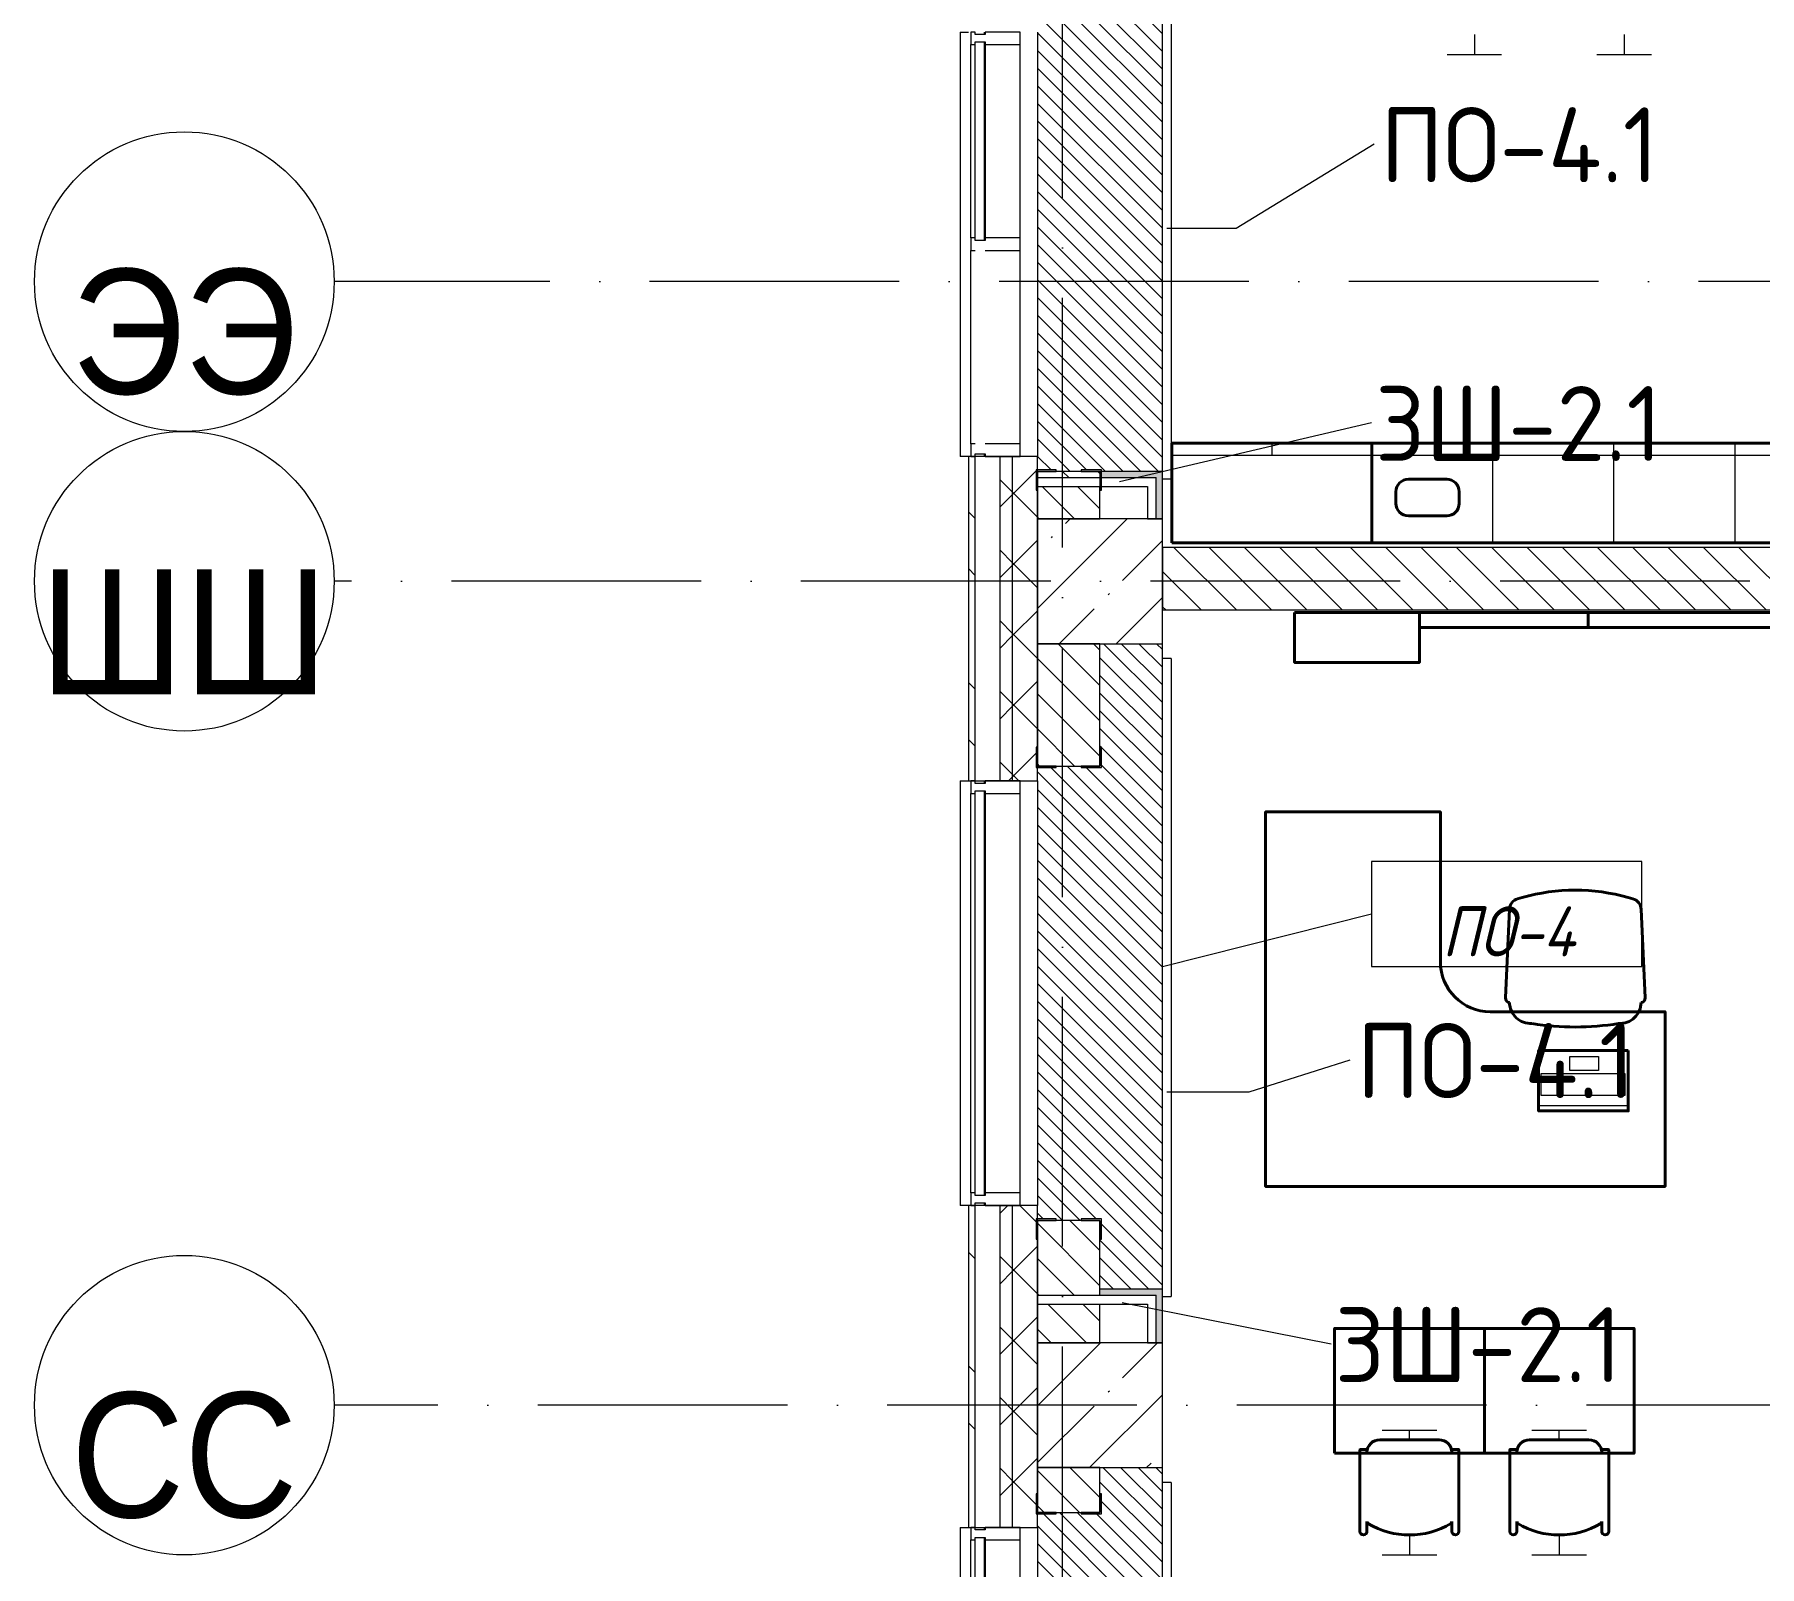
# Model space of a CAD drawing. Header units: millimetres. Extents: x -6467 to 105918, y -7090 to 92481.
# Drawn here: x -6467 to 441, y 72635 to 78771 of the extents above; entities that cross this region are included whole.
import ezdxf

# ---------------------------------------------------------------- set-up
doc = ezdxf.new("R2010")
doc.units = ezdxf.units.MM
doc.linetypes.add('50_200_ШТРИХ_1Т_ш5_п1_п1_', pattern=[1400, 1000, -200, 0, -200])
doc.linetypes.add('IMPORT-ACAD_ISO02W100', pattern=[3000, 2400, -600])
for name, color, linetype, lineweight in [('A-FLOR', 7, 'Continuous', 9), ('A-FLOR-IDEN', 7, 'Continuous', 9), ('A-GLAZ', 7, 'Continuous', 5), ('A-GLAZ-CWMG', 7, 'Continuous', 9), ('A-GLAZ-CWMG-1', 7, 'Continuous', 20), ('A-WALL', 7, 'Continuous', 5), ('A-WALL-FNSH-1', 7, 'Continuous', 5), ('A-WALL-IDEN', 7, 'Continuous', 9), ('I-WALL', 7, 'Continuous', 5), ('S-COLS', 7, 'Continuous', 9), ('S-COLS-1', 7, 'Continuous', 5)]:
    doc.layers.add(name, color=color, linetype=linetype, lineweight=lineweight)
for name, color, linetype, lineweight, true_color in [('A-FLOR-PATT-1', 7, 'Continuous', 5, 0xd61c12), ('A-GENM-1', 7, 'Continuous', 9, 0xaaaaaa), ('A-GENM-2', 7, 'Continuous', 20, 0xaaaaaa), ('A-WALL-1', 7, 'Continuous', 5, 0x77b143), ('A-WALL-3', 7, 'Continuous', 5, 0x787878), ('мебель 2 этаж-1', 7, 'Continuous', 40, 0xaaaaaa), ('Оси-1', 7, 'Continuous', 20, 0xaaaaaa), ('Оси-2', 7, 'Continuous', 9, 0xaaaaaa), ('Оси-3', 7, '50_200_ШТРИХ_1Т_ш5_п1_п1_', 9, 0xaaaaaa), ('ТХ_невидимый-1', 7, 'IMPORT-ACAD_ISO02W100', 20, 0xaaaaaa), ('ТХ_функционал-2', 7, 'Continuous', 40, 0xaaaaaa), ('ТХ_функционал-4', 7, 'Continuous', 20, 0xaaaaaa)]:
    doc.layers.add(name, color=color, linetype=linetype, lineweight=lineweight, true_color=true_color)
doc.styles.add('Arial', font='arial.ttf', dxfattribs={"width": 0.9, "height": 500})
doc.styles.add('GOST Common', font='GOST_Common.ttf', dxfattribs={"height": 300})
doc.styles.add('GOST Common_I', font='GOST_Common Italic.ttf', dxfattribs={"width": 0.9, "height": 200})
pattern_1 = [(135, (0, 0), (-70.71068, -70.71068), [])]
pattern_2 = [(45, (0, 0), (-228.0985, 228.0985), []), (45, (228.1, 0), (-228.0985, 228.0985), [403.225, -80.645, 6.706, -73.939])]
pattern_3 = [(45, (0, 0), (-141.42136, 141.42136), []), (135, (0, 0), (-141.42136, -141.42136), [])]

# ---------------------------------------------------------------- blocks, each defined once
blk = doc.blocks.new('Прямоугольный импост - Импост структурный с накладкой - 180мм-22437098-АИ_План этажа Радиаторы_2')
at = {"layer": 'A-GLAZ-CWMG-1'}
for p, q in [((-50, 0), (-50, 17)), ((-50, 17), (0, 17)), ((-40, 0), (-50, 0)), ((-40, -40), (-40, 0)), ((0, 0), (-10, 0)), ((-10, 0), (-10, -40)), ((0, 17), (0, 0)), ((-50, -180), (-50, -40)), ((-50, -40), (-40, -40)), ((-10, -40), (0, -40)), ((0, -40), (0, -180)), ((0, -180), (-50, -180))]:
    blk.add_line(p, q, dxfattribs=at)
blk = doc.blocks.new('Прямоугольный импост - Импост структурный с накладкой - 180мм-22437099-АИ_План этажа Радиаторы_2')
at = {"layer": 'A-GLAZ-CWMG-1'}
for p, q in [((0, 17), (-50, 17)), ((-50, 17), (-50, 0)), ((-50, 0), (-40, 0)), ((-40, 0), (-40, -40)), ((-10, -40), (-10, 0)), ((-10, 0), (0, 0)), ((0, 0), (0, 17)), ((-40, -40), (-50, -40)), ((-50, -40), (-50, -180)), ((0, -40), (-10, -40)), ((0, -180), (0, -40)), ((-50, -180), (0, -180))]:
    blk.add_line(p, q, dxfattribs=at)
blk = doc.blocks.new('Прямоугольный импост - Импост структурный с накладкой - 180мм-22437089-АИ_План этажа Радиаторы_2')
at = {"layer": 'A-GLAZ-CWMG'}
for p, q in [((47650, 55111), (46050, 55111)), ((47650, 54931), (46050, 54931)), ((47650, 54914), (46050, 54914))]:
    blk.add_line(p, q, dxfattribs=at)
blk = doc.blocks.new('Прямоугольный импост - Импост структурный с накладкой - 180мм-22437111-АИ_План этажа Радиаторы_2')
at = {"layer": 'A-GLAZ-CWMG-1'}
for p, q in [((-50, 0), (-50, 17)), ((-50, 17), (0, 17)), ((0, 0), (-10, 0)), ((-10, 0), (-10, -40)), ((0, 17), (0, 0)), ((-50, -180), (-50, -40)), ((-10, -40), (0, -40)), ((0, -40), (0, -180)), ((0, -180), (-50, -180))]:
    blk.add_line(p, q, dxfattribs=at)
blk = doc.blocks.new('Прямоугольный импост - Импост структурный с накладкой - 180мм-V231-АИ_План этажа Радиаторы_2')
at = {"layer": 'A-GLAZ-CWMG'}
for p, q in [((49825, 55111), (49050, 55111)), ((49825, 54931), (49050, 54931)), ((49825, 54914), (49050, 54914))]:
    blk.add_line(p, q, dxfattribs=at)
blk = doc.blocks.new('Прямоугольный импост - Импост структурный с накладкой - 180мм-V232-АИ_План этажа Радиаторы_2')
at = {"layer": 'A-GLAZ-CWMG'}
for p, q in [((6637, 55111), (5862, 55111)), ((6637, 54914), (5862, 54914))]:
    blk.add_line(p, q, dxfattribs=at)
blk = doc.blocks.new('Прямоугольный импост - Импост структурный с накладкой - 180мм-V237-АИ_План этажа Радиаторы_2')
at = {"layer": 'A-GLAZ-CWMG-1'}
for p, q in [((-25, 0), (-25, 17)), ((-25, 17), (25, 17)), ((-15, 0), (-25, 0)), ((-15, -40), (-15, 0)), ((25, 17), (25, 0)), ((-25, -180), (-25, -40)), ((-25, -40), (-15, -40)), ((25, -40), (25, -180)), ((25, -180), (-25, -180))]:
    blk.add_line(p, q, dxfattribs=at)
blk = doc.blocks.new('Прямоугольный импост - Импост структурный с накладкой - 180мм-22437157-АИ_План этажа Радиаторы_2')
at = {"layer": 'A-GLAZ-CWMG-1'}
for p, q in [((0, 17), (-50, 17)), ((-50, 17), (-50, 0)), ((-50, 0), (-40, 0)), ((-40, 0), (-40, -40)), ((-10, -40), (-10, 0)), ((-10, 0), (0, 0)), ((0, 0), (0, 17)), ((-40, -40), (-50, -40)), ((-50, -40), (-50, -180)), ((0, -40), (-10, -40)), ((0, -180), (0, -40)), ((-50, -180), (0, -180))]:
    blk.add_line(p, q, dxfattribs=at)
blk = doc.blocks.new('Фахверк _газобетон торцы_233 - Фахверк _газобетон торцы_-25571212-АИ_План этажа Радиаторы_2')
at = {"layer": 'A-GENM-2'}
for p, q in [((89406, 156989.3), (89325, 156989.3)), ((89325, 156989.3), (89325, 156983.3)), ((89325, 156983.3), (89400, 156983.3)), ((89400, 156983.3), (89400, 156908.3)), ((89406, 156908.3), (89406, 156989.3)), ((89400, 156908.3), (89406, 156908.3)), ((89406, 156808.3), (89400, 156808.3)), ((89400, 156808.3), (89400, 156733.3)), ((89406, 156727.3), (89406, 156808.3)), ((89400, 156733.3), (89325, 156733.3)), ((89325, 156733.3), (89325, 156727.3)), ((89325, 156727.3), (89406, 156727.3))]:
    blk.add_line(p, q, dxfattribs=at)
blk = doc.blocks.new('Фахверк _газобетон торцы_234 - Фахверк _газобетон торцы_-25571232-АИ_План этажа Радиаторы_2')
at = {"layer": 'A-GENM-2'}
for p, q in [((89406, 11134.7), (89325, 11134.7)), ((89325, 11134.7), (89325, 11128.7)), ((89325, 11128.7), (89400, 11128.7)), ((89400, 11128.7), (89400, 11053.7)), ((89406, 11053.7), (89406, 11134.7)), ((89400, 11053.7), (89406, 11053.7)), ((89400, 10953.7), (89400, 10878.7)), ((89406, 10953.7), (89400, 10953.7)), ((89406, 10872.7), (89406, 10953.7)), ((89400, 10878.7), (89325, 10878.7)), ((89325, 10878.7), (89325, 10872.7)), ((89325, 10872.7), (89406, 10872.7))]:
    blk.add_line(p, q, dxfattribs=at)
blk = doc.blocks.new('Фахверк _газобетон торцы_235 - Фахверк _газобетон торцы_-25571252-АИ_План этажа Радиаторы_2')
at = {"layer": 'A-GENM-2'}
for p, q in [((89406, 156989.3), (89325, 156989.3)), ((89325, 156989.3), (89325, 156983.3)), ((89325, 156983.3), (89400, 156983.3)), ((89400, 156983.3), (89400, 156908.3)), ((89406, 156908.3), (89406, 156989.3)), ((89400, 156908.3), (89406, 156908.3)), ((89406, 156808.3), (89400, 156808.3)), ((89400, 156808.3), (89400, 156733.3)), ((89406, 156727.3), (89406, 156808.3)), ((89400, 156733.3), (89325, 156733.3)), ((89325, 156733.3), (89325, 156727.3)), ((89325, 156727.3), (89406, 156727.3))]:
    blk.add_line(p, q, dxfattribs=at)
blk = doc.blocks.new('Фахверк _газобетон торцы_245 - Фахверк _газобетон торцы_-25571636-АИ_План этажа Радиаторы_2')
at = {"layer": 'A-GENM-2'}
for p, q in [((89406, 11134.7), (89325, 11134.7)), ((89325, 11134.7), (89325, 11128.7)), ((89325, 11128.7), (89400, 11128.7)), ((89400, 11128.7), (89400, 11053.7)), ((89406, 11053.7), (89406, 11134.7)), ((89400, 11053.7), (89406, 11053.7)), ((89400, 10953.7), (89400, 10878.7)), ((89406, 10953.7), (89400, 10953.7)), ((89406, 10872.7), (89406, 10953.7)), ((89400, 10878.7), (89325, 10878.7)), ((89325, 10878.7), (89325, 10872.7)), ((89325, 10872.7), (89406, 10872.7))]:
    blk.add_line(p, q, dxfattribs=at)
blk = doc.blocks.new('Отлив_СКБ - Отлив витража-V394-АИ_План этажа Радиаторы_2')
at = {"layer": 'A-GLAZ'}
for p, q in [((0, 67), (0, 100)), ((1700, 100), (0, 100)), ((1700, 100), (1700, 67)), ((0, 2), (10, 2)), ((865, 2), (1660, 2)), ((1690, 2), (1700, 2)), ((1650, 0), (875, 0))]:
    blk.add_line(p, q, dxfattribs=at)
blk = doc.blocks.new('Отлив_СКБ - Отлив витража-V393-АИ_План этажа Радиаторы_2')
at = {"layer": 'A-GLAZ'}
for p, q in [((0, 67), (0, 100)), ((1700, 100), (0, 100)), ((1700, 100), (1700, 67)), ((0, 2), (10, 2)), ((40, 2), (1660, 2)), ((1690, 2), (1700, 2)), ((1650, 0), (50, 0))]:
    blk.add_line(p, q, dxfattribs=at)
blk = doc.blocks.new('мебель 2 этаж-28800768-АИ_План этажа Радиаторы_2')
at = {"layer": 'ТХ_невидимый-1'}
for p, q in [((1562.8, 80486.2), (1562.8, 80406.5)), ((2162.8, 80486.2), (2162.8, 80406.5)), ((1453.5, 80406.5), (1672.1, 80406.5)), ((2053.5, 80406.5), (2272.1, 80406.5)), ((1193.5, 74896.5), (1412.1, 74896.5)), ((1302.8, 74857.5), (1302.8, 74896.5)), ((1793.5, 74896.5), (2012.1, 74896.5)), ((1902.8, 74857.5), (1902.8, 74896.5)), ((1302.8, 74476.2), (1302.8, 74396.5)), ((1902.8, 74476.2), (1902.8, 74396.5)), ((1193.5, 74396.5), (1412.1, 74396.5)), ((1793.5, 74396.5), (2012.1, 74396.5))]:
    blk.add_line(p, q, dxfattribs=at)
at = {"layer": 'ТХ_функционал-2'}
for p, q in [((1298.7, 78704.6), (1452.2, 78704.6)), ((1248.7, 78608.2), (1248.7, 78654.6)), ((1502.2, 78654.6), (1502.2, 78608.2)), ((1452.2, 78558.2), (1298.7, 78558.2)), ((1703.2, 76982.4), (1687.4, 76627.2)), ((1754.7, 77029.9), (1736, 77024.3)), ((2198.1, 77024.3), (2179.3, 77029.9)), ((2246.7, 76627.2), (2230.9, 76982.4)), ((1184.1, 74857.5), (1421.5, 74857.5)), ((1784.1, 74857.5), (2021.5, 74857.5)), ((1104.6, 74490.4), (1104.6, 74816.5)), ((1107.2, 74819), (1130.3, 74819)), ((1132.8, 74816.5), (1132.8, 74806.2)), ((1472.8, 74806.2), (1472.8, 74816.5)), ((1475.3, 74819), (1498.4, 74819)), ((1501, 74816.5), (1501, 74490.4)), ((1704.6, 74490.4), (1704.6, 74816.5)), ((1707.2, 74819), (1730.3, 74819)), ((1732.8, 74816.5), (1732.8, 74806.2)), ((2072.8, 74806.2), (2072.8, 74816.5)), ((2075.3, 74819), (2098.4, 74819)), ((2101, 74816.5), (2101, 74490.4)), ((1132.8, 74529.7), (1132.8, 74490.4)), ((1472.8, 74490.4), (1472.8, 74529.7)), ((1732.8, 74529.7), (1732.8, 74490.4)), ((2072.8, 74490.4), (2072.8, 74529.7))]:
    blk.add_line(p, q, dxfattribs=at)
at = {"layer": 'ТХ_функционал-2', "flags": 128}
for points in [[(351.8, 78449.8), (1151.8, 78449.8), (1151.8, 78849.8), (351.8, 78849.8)], [(1151.8, 78449.8), (5621.8, 78449.8), (5621.8, 78849.8), (1151.8, 78849.8)], [(843, 78171.3), (1343, 78171.3), (1343, 77971.3), (843, 77971.3)], [(1002.8, 74803.5), (1602.8, 74803.5), (1602.8, 75303.5), (1002.8, 75303.5)], [(1602.8, 74803.5), (2202.8, 74803.5), (2202.8, 75303.5), (1602.8, 75303.5)]]:
    blk.add_lwpolyline(points, close=True, dxfattribs=at)
for points in [[(4718, 78171.3), (4718, 78111.3), (4718, 78171.3), (2018, 78171.3), (2018, 78111.3), (2018, 78171.3), (1343, 78171.3), (1343, 78111.3), (2018, 78111.3), (4718, 78111.3), (5393, 78111.3), (5393, 78171.3), (4718, 78171.3), (4718, 78111.3)], [(1626.7, 76572), (2326.7, 76572), (2326.7, 75872), (726.7, 75872), (726.7, 76772), (726.7, 77372), (1426.7, 77372), (1426.7, 76772)], [(2178.8, 76416.9), (1819.8, 76416.9), (1819.8, 76174.4), (2179.2, 76174.4), (2179.2, 76416.9)]]:
    blk.add_lwpolyline(points, dxfattribs=at)
at = {"layer": 'ТХ_функционал-2'}
for centre, radius, start, end in [((1298.7, 78654.6), 50, 90, 180), ((1452.2, 78654.6), 50, 0, 90), ((1298.7, 78608.2), 50, 180, 270), ((1452.2, 78608.2), 50, 270, 0), ((1967, 76265.6), 793.2, 74.47479, 105.52521), ((1748.9, 76980.4), 45.8, 106.41992, 177.45961), ((2185.1, 76980.4), 45.8, 2.54039, 73.58008), ((1626.7, 76772), 200, 180, 270), ((1704.9, 76626.6), 17.6, 178.17084, 265.25657), ((2229.1, 76626.6), 17.6, 274.74343, 1.82916), ((1789.9, 76610.9), 86.4, 181.26402, 272.46221), ((2144.4, 76610.9), 86.4, 267.53779, 358.73598), ((1967.2, 77616.3), 1105.5, 260.96857, 279.03143), ((1184.1, 74806.2), 51.3, 90, 180), ((1421.5, 74806.2), 51.3, 0, 90), ((1784.1, 74806.2), 51.3, 90, 180), ((2021.5, 74806.2), 51.3, 0, 90), ((1107.2, 74816.5), 2.56, 90, 180), ((1130.3, 74816.5), 2.56, 0, 90), ((1475.3, 74816.5), 2.56, 90, 180), ((1498.4, 74816.5), 2.56, 0, 90), ((1707.2, 74816.5), 2.56, 90, 180), ((1730.3, 74816.5), 2.56, 0, 90), ((2075.3, 74816.5), 2.56, 90, 180), ((2098.4, 74816.5), 2.56, 0, 90), ((1118.7, 74490.4), 14.1, 180, 0), ((1141.4, 74529.7), 8.55, 180, 238.06825), ((1302.8, 74797.4), 321.2, 238.88631, 301.11369), ((1464.2, 74529.7), 8.55, 301.93175, 0), ((1486.9, 74490.4), 14.1, 180, 0), ((1718.7, 74490.4), 14.1, 180, 0), ((1741.4, 74529.7), 8.55, 180, 238.06825), ((1902.8, 74797.4), 321.2, 238.88631, 301.11369), ((2064.2, 74529.7), 8.55, 301.93175, 0), ((2086.9, 74490.4), 14.1, 180, 0)]:
    blk.add_arc(centre, radius, start, end, dxfattribs=at)
at = {"layer": 'ТХ_функционал-4'}
for p, q in [((751.8, 78849.8), (751.8, 78800)), ((1636.8, 78449.8), (1636.8, 78849.8)), ((2121.8, 78449.8), (2121.8, 78849.8)), ((2606.8, 78449.8), (2606.8, 78849.8)), ((1702.5, 76968.7), (1687.4, 76627.2)), ((2231.5, 76968.7), (2246.7, 76627.2)), ((2179.1, 76195.1), (1820.1, 76195.1))]:
    blk.add_line(p, q, dxfattribs=at)
at = {"layer": 'ТХ_функционал-4', "flags": 128}
for points in [[(5997.8, 78800), (1151.8, 78800), (351.8, 78800)], [(2060.3, 76336.6), (1945.8, 76336.6), (1945.8, 76393.2), (2060.2, 76393.2), (2060.2, 76336.6)], [(2165.5, 76236.5), (1830.5, 76236.5), (1830.5, 76324.1), (2165.4, 76324.1), (2165.4, 76236.5)]]:
    blk.add_lwpolyline(points, dxfattribs=at)
blk = doc.blocks.new('Ось сетки - Круг_Ø6_00__ISO-2_5_0_9K_-17386508-АИ_План этажа Радиаторы_2')
at = {"layer": 'Оси-1'}
blk.add_circle((0, 0), 3, dxfattribs=at)
blk = doc.blocks.new('AAR_СКБ_Марка_Перекрытия_1 мм - Марка пола-27961726-АИ_План этажа Радиаторы_2')
at = {"layer": 'A-FLOR-IDEN'}
for p, q in [((2.723, 2.101), (-2.69, 2.101)), ((-2.69, 2.101), (-2.69, 0)), ((2.723, 0), (2.723, 2.101)), ((-2.69, 0), (2.723, 0))]:
    blk.add_line(p, q, dxfattribs=at)

msp = doc.modelspace()

# ---------------------------------------------------------------- hatches: boundary and pattern name
at = {"layer": 'A-FLOR-PATT-1'}
h = msp.add_hatch(dxfattribs=at)
h.set_pattern_fill('FP_345', color=256, style=0, pattern_type=2)
h.set_pattern_definition([(315, (-2200, 79305.87), (35.3553, 35.3553), [])])
h.paths.add_polyline_path([(-2194, 77021), (-1950, 77021), (-1950, 81601.5), (-2200, 81601.5), (-2200.5, 81735), (-2275, 81735), (-2275, 81741), (-2375, 81741), (-2375, 81735), (-2450, 81735), (-2449.1, 79927), (-2375, 79927), (-2375, 79921), (-2275, 79921), (-2275, 79927), (-2194, 79927), (-2194, 79846), (-2200, 79846), (-2200, 78916), (-2194, 78916), (-2194, 78835), (-2275, 78835), (-2275, 78841), (-2375, 78841), (-2375, 78835), (-2450, 78835), (-2450, 77027), (-2375, 77027), (-2375, 77021), (-2275, 77021), (-2275, 77027), (-2194, 77027), (-2194, 77021.6)])
h = msp.add_hatch(dxfattribs=at)
h.set_pattern_fill('FP_344', color=256, style=0, pattern_type=2)
h.set_pattern_definition([(315, (-2200, 74931.04), (35.3553, 35.3553), [])])
h.paths.add_polyline_path([(-2200, 73746), (-1950, 73746), (-1950, 76331), (-2200, 76331), (-2200, 75916), (-2194, 75916), (-2194, 75835), (-2275, 75835), (-2275, 75841), (-2375, 75841), (-2375, 75835), (-2450, 75835), (-2449.2, 74027), (-2375, 74027), (-2375, 74021), (-2275, 74021), (-2275, 74027), (-2194, 74027), (-2194, 73946), (-2200, 73946)])
h = msp.add_hatch(dxfattribs=at)
h.set_pattern_fill('FP_343', color=256, style=0, pattern_type=2)
h.set_pattern_definition([(315, (-2200, 70355.87), (35.3553, 35.3553), [])])
h.paths.add_polyline_path([(-1950, 67680.7), (-1950, 73031), (-2200, 73031), (-2200, 72926), (-2194, 72926), (-2194, 72845), (-2275, 72845), (-2275, 72851), (-2375, 72851), (-2375, 72845), (-2450, 72845), (-2449.2, 71037), (-2375, 71037), (-2375, 71031), (-2275, 71031), (-2275, 71037), (-2194, 71037), (-2194, 70956), (-2200, 70956), (-2200, 69916), (-2194, 69916), (-2194, 69835), (-2275, 69835), (-2275, 69841), (-2375, 69841), (-2375, 69835), (-2450, 69835), (-2450, 68027), (-2375, 68027), (-2375, 68021), (-2275, 68021), (-2275, 68027), (-2194, 68027), (-2194, 67946), (-2200, 67946), (-2200, 67680.7), (-2050, 67680.7)])
at = {"layer": 'A-WALL'}
h = msp.add_hatch(dxfattribs=at)
h.set_pattern_fill('FP_125', color=256, style=0, pattern_type=2)
h.set_pattern_definition(pattern_3)
h.paths.add_polyline_path([(-2600, 55031), (-2550, 55031), (-2550, 56181), (-2600, 56181), (-2600, 55298.5)])
h.paths.add_polyline_path([(-2569.8, 57881), (-2550, 57881), (-2550, 59181), (-2600, 59181), (-2600, 57881)])
h.paths.add_polyline_path([(-2600, 60881), (-2550, 60881), (-2550, 62181), (-2600, 62181), (-2600, 60929.9)])
h.paths.add_polyline_path([(-2550, 63881), (-2550, 65181), (-2600, 65181), (-2600, 63881), (-2569.8, 63881)])
h.paths.add_polyline_path([(-2569.8, 66881), (-2550, 66881), (-2550, 68081), (-2600, 68081), (-2600, 66881)])
h.paths.add_polyline_path([(-2600, 69781), (-2550, 69781), (-2550, 71091), (-2600, 71091), (-2600, 70081)])
h.paths.add_polyline_path([(-2569.8, 72791), (-2550, 72791), (-2550, 74081), (-2600, 74081), (-2600, 72791)])
h.paths.add_polyline_path([(-2600, 75781), (-2550, 75781), (-2550, 77081), (-2600, 77081), (-2600, 76416.4)])
h.paths.add_polyline_path([(-2569.8, 78781), (-2550, 78781), (-2550, 79981), (-2600, 79981), (-2600, 78781)])
h.paths.add_polyline_path([(-2600, 81681), (-2550, 81681), (-2550, 83081), (-2600, 83081), (-2600, 82047.8)])
h.paths.add_polyline_path([(-2569.8, 84781), (-2550, 84781), (-2550, 85831), (-2600, 85831), (-2600, 84781)])
h = msp.add_hatch(dxfattribs=at)
h.set_pattern_fill('FP_125', color=256, style=0, pattern_type=2)
h.set_pattern_definition(pattern_3)
h.paths.add_polyline_path([(-2450, 55081), (-2450, 56181), (-2550, 56181), (-2550, 55081)])
h.paths.add_polyline_path([(-2450, 57881), (-2450, 59181), (-2550, 59181), (-2550, 57881)])
h.paths.add_polyline_path([(-2450, 60881), (-2450, 62181), (-2550, 62181), (-2550, 60881)])
h.paths.add_polyline_path([(-2550, 63881), (-2450, 63881), (-2450, 65181), (-2550, 65181), (-2550, 64449.6)])
h.paths.add_polyline_path([(-2550, 66881), (-2450, 66881), (-2450, 68081), (-2550, 68081), (-2550, 67180.7)])
h.paths.add_polyline_path([(-2550, 69781), (-2450, 69781), (-2450, 71091), (-2550, 71091), (-2550, 70081)])
h.paths.add_polyline_path([(-2450, 72791), (-2450, 74081), (-2550, 74081), (-2550, 72791)])
h.paths.add_polyline_path([(-2450, 75781), (-2450, 77081), (-2550, 77081), (-2550, 75781)])
h.paths.add_polyline_path([(-2450, 78781), (-2450, 79981), (-2550, 79981), (-2550, 78781)])
h.paths.add_polyline_path([(-2550, 81681), (-2450, 81681), (-2450, 83081), (-2550, 83081), (-2550, 82047.8)])
h.paths.add_polyline_path([(-2450, 84781), (-2450, 85781), (-2550, 85781), (-2550, 84781)])
at = {"layer": 'A-WALL-1'}
for points in [[(-1975, 76996), (-1975, 77021), (-2200, 77021), (-2200, 76996), (-2010, 76996)], [(-1950, 76831), (-1950, 77021), (-1975, 77021), (-1975, 76831)], [(-1975, 73721), (-1950, 73721), (-1950, 73746), (-2200, 73746), (-2200, 73721), (-2154.5, 73721)], [(-1950, 73531), (-1950, 73721), (-1975, 73721), (-1975, 73531)]]:
    msp.add_hatch(color=256, dxfattribs=at).paths.add_polyline_path(points)
at = {"layer": 'A-WALL-3'}
h = msp.add_hatch(dxfattribs=at)
h.set_pattern_fill('FP_124', color=256, style=0, pattern_type=2)
h.set_pattern_definition([(135, (0, 0), (-342.1478, -342.1478), []), (135, (228.1, 0), (-342.1478, -342.1478), [])])
h.paths.add_polyline_path([(-2727, 54904), (-2700, 54904), (-2700, 56181), (-2727, 56181), (-2727, 55298.5)])
h.paths.add_polyline_path([(-2727, 57881), (-2700, 57881), (-2700, 59181), (-2727, 59181), (-2727, 58114.2)])
h.paths.add_polyline_path([(-2700, 60881), (-2700, 62181), (-2727, 62181), (-2727, 60881)])
h.paths.add_polyline_path([(-2727, 63881), (-2700, 63881), (-2700, 65181), (-2727, 65181), (-2727, 64449.6)])
h.paths.add_polyline_path([(-2727, 66881), (-2700, 66881), (-2700, 68081), (-2727, 68081), (-2727, 67265.3)])
h.paths.add_polyline_path([(-2700, 69781), (-2700, 71091), (-2727, 71091), (-2727, 69781)])
h.paths.add_polyline_path([(-2700, 72791), (-2700, 74081), (-2727, 74081), (-2727, 72791)])
h.paths.add_polyline_path([(-2700, 75781), (-2700, 77081), (-2727, 77081), (-2727, 75781)])
h.paths.add_polyline_path([(-2700, 78781), (-2700, 79981), (-2727, 79981), (-2727, 78781)])
h.paths.add_polyline_path([(-2700, 81681), (-2700, 83081), (-2727, 83081), (-2727, 81681)])
h.paths.add_polyline_path([(-2700, 84781), (-2700, 85958), (-2727, 85958), (-2727, 84781)])
at = {"layer": 'I-WALL'}
h = msp.add_hatch(dxfattribs=at)
h.set_pattern_fill('FP_2', color=256, style=0, pattern_type=2)
h.set_pattern_definition(pattern_1)
h.paths.add_polyline_path([(-2200, 55681), (-2200, 55811), (-2450, 55811), (-2450, 55681)])
h.paths.add_polyline_path([(-2200, 55846), (-2200, 56121), (-2450, 56121), (-2450, 55846)])
h.paths.add_polyline_path([(-2200, 57941), (-2200, 58680.7), (-2450, 58680.7), (-2450, 57941)])
h.paths.add_polyline_path([(-2450, 60941), (-2200, 60941), (-2200, 61375.7), (-2450, 61375.7)])
h.paths.add_polyline_path([(-2200, 61410.7), (-2200, 61530.7), (-2450, 61530.7), (-2450, 61410.7)])
h.paths.add_polyline_path([(-2200, 62030.7), (-2200, 62121), (-2450, 62121), (-2450, 62030.7)])
h.paths.add_polyline_path([(-2450, 63941), (-2200, 63941), (-2200, 65121), (-2450, 65121), (-2450, 64449.6)])
h.paths.add_polyline_path([(-2200, 66941), (-2200, 67025.7), (-2450, 67025.7), (-2450, 66941)])
h.paths.add_polyline_path([(-2450, 67060.7), (-2200, 67060.7), (-2200, 67180.7), (-2450, 67180.7)])
h.paths.add_polyline_path([(-2450, 67680.7), (-2200, 67680.7), (-2200, 68021), (-2450, 68021), (-2450, 67969.2)])
h.paths.add_polyline_path([(-2450, 69841), (-2200, 69841), (-2200, 71031), (-2450, 71031), (-2450, 70081)])
h.paths.add_polyline_path([(-2200, 72851), (-2200, 73031), (-2450, 73031), (-2450, 72851)])
h.paths.add_polyline_path([(-2200, 73531), (-2200, 73686), (-2450, 73686), (-2450, 73531)])
h.paths.add_polyline_path([(-2450, 73721), (-2200, 73721), (-2200, 74021), (-2450, 74021), (-2450, 73952.6)])
h.paths.add_polyline_path([(-2200, 75841), (-2200, 76331), (-2450, 76331), (-2450, 75841)])
h.paths.add_polyline_path([(-2200, 76831), (-2200, 76961), (-2450, 76961), (-2450, 76831)])
h.paths.add_polyline_path([(-2450, 76996), (-2200, 76996), (-2200, 77021), (-2450, 77021)])
h.paths.add_polyline_path([(-2200, 78841), (-2200, 79921), (-2450, 79921), (-2450, 78841)])
h.paths.add_polyline_path([(-2200, 81741), (-2200, 81780.7), (-2450, 81780.7), (-2450, 81741)])
h.paths.add_polyline_path([(-2200, 82280.7), (-2200, 83021), (-2450, 83021), (-2450, 82280.7)])
h.paths.add_polyline_path([(-2200, 84841), (-2200, 85026), (-2450, 85026), (-2450, 84841)])
h.paths.add_polyline_path([(-2200, 85061), (-2200, 85181), (-2450, 85181), (-2450, 85061)])
h = msp.add_hatch(dxfattribs=at)
h.set_pattern_fill('FP_2', color=256, style=0, pattern_type=2)
h.set_pattern_definition(pattern_1)
h.paths.add_polyline_path([(5050, 76466), (5050, 76716), (-1950, 76716), (-1950, 76466), (4700, 76466)])
at = {"layer": 'S-COLS-1'}
h = msp.add_hatch(dxfattribs=at)
h.set_pattern_fill('FP_1', color=256, style=0, pattern_type=2)
h.set_pattern_definition(pattern_2)
h.paths.add_polyline_path([(-1950, 76331), (-1950, 76831), (-2450, 76831), (-2450, 76331), (-2154.5, 76331)])
h = msp.add_hatch(dxfattribs=at)
h.set_pattern_fill('FP_1', color=256, style=0, pattern_type=2)
h.set_pattern_definition(pattern_2)
h.paths.add_polyline_path([(-2154.5, 73031), (-1950, 73031), (-1950, 73531), (-2450, 73531), (-2450, 73031), (-2200, 73031)])

# ---------------------------------------------------------------- linework, layer by layer
at = {"layer": 'A-FLOR'}
for p, q in [((-1950, 77021), (-1950, 81601.5)), ((-2450, 78781), (-2450, 77081)), ((-1950, 73746), (-1950, 76331)), ((-2450, 75781), (-2450, 74081)), ((-1950, 67680.7), (-1950, 73031)), ((-2450, 72791), (-2450, 71091))]:
    msp.add_line(p, q, dxfattribs=at)
at = {"layer": 'A-FLOR-IDEN'}
msp.add_line((-1950, 75038.5), (-1112.2, 75248.7), dxfattribs=at)
at = {"layer": 'A-WALL'}
for p, q in [((-1915, 81601.5), (-1915, 76991)), ((-2700, 75781), (-2700, 77081)), ((-2600, 75781), (-2600, 77081)), ((-2550, 75781), (-2550, 77081)), ((-2200, 77021), (-2450, 77021)), ((-2450, 77021), (-2450, 76831)), ((-2450, 76996), (-1975, 76996)), ((-2200, 77021), (-2200, 76996)), ((-1975, 76831), (-1975, 76996)), ((-1950, 76991), (-1915, 76991)), ((-2450, 76961), (-2010, 76961)), ((-2200, 76831), (-2200, 76961)), ((-2010, 76961), (-2010, 76831)), ((-2450, 76831), (-2200, 76831)), ((-2010, 76831), (-1975, 76831)), ((5050, 76716), (-1950, 76716)), ((-1950, 76716), (-1950, 76466)), ((-1950, 76466), (5050, 76466)), ((-2450, 76331), (-2450, 75841)), ((-2200, 76331), (-2450, 76331)), ((-2200, 75841), (-2200, 76331)), ((-1915, 76271), (-1950, 76271)), ((-1915, 76271), (-1915, 73716)), ((-2450, 75841), (-2200, 75841)), ((-2700, 72791), (-2700, 74081)), ((-2600, 72791), (-2600, 74081)), ((-2550, 72791), (-2550, 74081)), ((-2200, 74021), (-2450, 74021)), ((-2450, 74021), (-2450, 73531)), ((-2200, 73721), (-2200, 74021)), ((-2450, 73721), (-1975, 73721)), ((-1975, 73531), (-1975, 73721)), ((-1950, 73716), (-1915, 73716)), ((-2450, 73686), (-2010, 73686)), ((-2200, 73531), (-2200, 73686)), ((-2010, 73686), (-2010, 73531)), ((-2450, 73531), (-2200, 73531)), ((-2010, 73531), (-1975, 73531)), ((-2450, 73031), (-2450, 72851)), ((-2200, 73031), (-2450, 73031)), ((-2200, 72851), (-2200, 73031)), ((-1915, 72971), (-1950, 72971)), ((-1915, 72971), (-1915, 67680.7)), ((-2450, 72851), (-2200, 72851))]:
    msp.add_line(p, q, dxfattribs=at)
at = {"layer": 'A-WALL-FNSH-1'}
for p, q in [((-2727, 77081), (-2727, 75781)), ((-2450, 77081), (-2727, 77081)), ((-2450, 75781), (-2450, 77081)), ((-1950, 77021), (-2200, 77021)), ((-1950, 76831), (-1950, 77021)), ((-1975, 76831), (-1950, 76831)), ((-2727, 75781), (-2450, 75781)), ((-2727, 74081), (-2727, 72791)), ((-2450, 74081), (-2727, 74081)), ((-2450, 72791), (-2450, 74081)), ((-1950, 73746), (-2200, 73746)), ((-1950, 73531), (-1950, 73746)), ((-1975, 73531), (-1950, 73531)), ((-2727, 72791), (-2450, 72791))]:
    msp.add_line(p, q, dxfattribs=at)
at = {"layer": 'A-WALL-IDEN'}
for p, q in [((-1655.2, 77995.1), (-1102.2, 78332.6)), ((-1932.5, 77995.1), (-1655.2, 77995.1)), ((-2121.7, 76981), (-1112.2, 77216.4)), ((-1602, 74535.6), (-1197.6, 74664.1)), ((-1932.5, 74535.6), (-1602, 74535.6)), ((-2110.6, 73692.1), (-1273.7, 73526.6))]:
    msp.add_line(p, q, dxfattribs=at)
at = {"layer": 'S-COLS'}
for p, q in [((-2200, 76831), (-2450, 76831)), ((-2450, 76331), (-2200, 76331)), ((-2200, 73531), (-2450, 73531)), ((-2450, 73031), (-2200, 73031))]:
    msp.add_line(p, q, dxfattribs=at)
at = {"layer": 'S-COLS-1'}
for p, q in [((-2450, 76831), (-2450, 76331)), ((-1950, 76831), (-2200, 76831)), ((-1950, 76331), (-1950, 76831)), ((-2200, 76331), (-1950, 76331)), ((-2450, 73531), (-2450, 73031)), ((-1950, 73531), (-2200, 73531)), ((-1950, 73031), (-1950, 73531)), ((-2200, 73031), (-1950, 73031))]:
    msp.add_line(p, q, dxfattribs=at)
at = {"layer": 'Оси-3'}
for p, q in [((-2350, -5889.7), (-2350, 91281)), ((50200, 77781), (-5267.3, 77781)), ((32605, 76581), (-5267.3, 76581)), ((24550, 73281), (-5267.3, 73281))]:
    msp.add_line(p, q, dxfattribs=at)

# ---------------------------------------------------------------- block references
at = {"layer": 'A-FLOR-IDEN', "xscale": 199.9999999999999, "yscale": 199.9999999999999, "zscale": 199.9999999999999}
msp.add_blockref('AAR_СКБ_Марка_Перекрытия_1 мм - Марка пола-27961726-АИ_План этажа Радиаторы_2', (-574.3, 75038.5), dxfattribs=at)
at = {"layer": 'A-GENM-1'}
for name, p, rotation in [('Фахверк _газобетон торцы_233 - Фахверк _газобетон торцы_-25571212-АИ_План этажа Радиаторы_2', (154533.3, -12379), 89.9999999999999), ('Фахверк _газобетон торцы_234 - Фахверк _газобетон торцы_-25571232-АИ_План этажа Радиаторы_2', (-13328.7, 165241), 270.0000000000001), ('Фахверк _газобетон торцы_235 - Фахверк _газобетон торцы_-25571252-АИ_План этажа Радиаторы_2', (154533.3, -15379), 89.9999999999999), ('Фахверк _газобетон торцы_245 - Фахверк _газобетон торцы_-25571636-АИ_План этажа Радиаторы_2', (-13328.7, 162251), 270.0000000000001)]:
    msp.add_blockref(name, p, dxfattribs=dict(at, rotation=rotation))
at = {"layer": 'A-GLAZ', "rotation": 89.99999999999937}
for name, p in [('Отлив_СКБ - Отлив витража-V394-АИ_План этажа Радиаторы_2', (-2660, 77081)), ('Отлив_СКБ - Отлив витража-V393-АИ_План этажа Радиаторы_2', (-2660, 74081)), ('Отлив_СКБ - Отлив витража-V394-АИ_План этажа Радиаторы_2', (-2660, 71091))]:
    msp.add_blockref(name, p, dxfattribs=at)
at = {"layer": 'A-GLAZ-CWMG'}
for name, p, rotation in [('Прямоугольный импост - Импост структурный с накладкой - 180мм-22437157-АИ_План этажа Радиаторы_2', (-2700, 78781), 89.99999999999775), ('Прямоугольный импост - Импост структурный с накладкой - 180мм-V231-АИ_План этажа Радиаторы_2', (-57631, 127781), 269.9999999999995), ('Прямоугольный импост - Импост структурный с накладкой - 180мм-V232-АИ_План этажа Радиаторы_2', (-57631, 83768), 269.9999999999995), ('Прямоугольный импост - Импост структурный с накладкой - 180мм-22437099-АИ_План этажа Радиаторы_2', (-2700, 75781), 89.99999999999775), ('Прямоугольный импост - Импост структурный с накладкой - 180мм-22437089-АИ_План этажа Радиаторы_2', (-57631, 121781), 269.9999999999995), ('Прямоугольный импост - Импост структурный с накладкой - 180мм-22437157-АИ_План этажа Радиаторы_2', (-2700, 72791), 89.99999999999775), ('Прямоугольный импост - Импост структурный с накладкой - 180мм-V231-АИ_План этажа Радиаторы_2', (-57631, 121791), 269.9999999999995)]:
    msp.add_blockref(name, p, dxfattribs=dict(at, rotation=rotation))
at = {"layer": 'A-GLAZ-CWMG', "extrusion": (0, 0, -1), "rotation": 270.0000000000022}
for name, p in [('Прямоугольный импост - Импост структурный с накладкой - 180мм-V237-АИ_План этажа Радиаторы_2', (2700, 77931)), ('Прямоугольный импост - Импост структурный с накладкой - 180мм-22437111-АИ_План этажа Радиаторы_2', (2700, 77081)), ('Прямоугольный импост - Импост структурный с накладкой - 180мм-22437098-АИ_План этажа Радиаторы_2', (2700, 74081))]:
    msp.add_blockref(name, p, dxfattribs=at)
at = {"layer": 'мебель 2 этаж-1'}
msp.add_blockref('мебель 2 этаж-28800768-АИ_План этажа Радиаторы_2', (-2263.5, -1715.2), dxfattribs=at)
at = {"layer": 'Оси-1', "xscale": 199.9999999999999, "yscale": 199.9999999999999, "zscale": 199.9999999999999}
for p, rotation in [((-5867.3, 77781), 89.99999999999982), ((-5867.3, 76581), 89.9999999999998), ((-5867.3, 73281), 89.99999999999982)]:
    msp.add_blockref('Ось сетки - Круг_Ø6_00__ISO-2_5_0_9K_-17386508-АИ_План этажа Радиаторы_2', p, dxfattribs=dict(at, rotation=rotation))

# ---------------------------------------------------------------- texts
at = {"layer": 'A-FLOR-IDEN', "insert": (-564.1, 75178.3), "char_height": 200, "width": 572.4, "attachment_point": 5, "line_spacing_factor": 1.022766, "style": 'GOST Common_I'}
msp.add_mtext('\\pt180,360,540,720,900,1080,1260,1440,1620,1800,1980,2160,2340,2520,2700,2880,3060,3240,3420,3600,3780,3960,4140,4320,4500,4680,4860,5040,5220,5400,5580,5760;ПО-4', dxfattribs=at)
at = {"layer": 'A-WALL-IDEN', "char_height": 300, "attachment_point": 2, "line_spacing_factor": 1.022766, "style": 'GOST Common'}
for s, insert, width in [('\\pt80.001,159.999,240,320.001,399.999,480,560.001,639.999,720,800.001,879.999,960,1040.001,1119.999,1200,1280.001,1359.999,1440,1520.001,1599.999,1680,1760.001,1839.999,1920,2000.001,2079.999,2160,2240.001,2319.999,2400,2480.001,2559.999;ПО-4.1', (-520.2, 78479.1), 1178), ('\\pt80.001,159.999,240,320.001,399.999,480,560.001,639.999,720,800.001,879.999,960,1040.001,1119.999,1200,1280.001,1359.999,1440,1520.001,1599.999,1680,1760.001,1839.999,1920,2000.001,2079.999,2160,2240.001,2319.999,2400,2480.001,2559.999;ЗШ-2.1', (-523.2, 77362.8), 1190), ('\\pt80.001,159.999,240,320.001,399.999,480,560.001,639.999,720,800.001,879.999,960,1040.001,1119.999,1200,1280.001,1359.999,1440,1520.001,1599.999,1680,1760.001,1839.999,1920,2000.001,2079.999,2160,2240.001,2319.999,2400,2480.001,2559.999;ПО-4.1', (-615.6, 74810.6), 1178), ('\\pt80.001,159.999,240,320.001,399.999,480,560.001,639.999,720,800.001,879.999,960,1040.001,1119.999,1200,1280.001,1359.999,1440,1520.001,1599.999,1680,1760.001,1839.999,1920,2000.001,2079.999,2160,2240.001,2319.999,2400,2480.001,2559.999;ЗШ-2.1', (-684.7, 73673.1), 1190)]:
    msp.add_mtext(s, dxfattribs=dict(at, insert=insert, width=width))
at = {"layer": 'Оси-2', "char_height": 500, "attachment_point": 5, "line_spacing_factor": 0.936439, "style": 'Arial'}
for s, insert, width in [('\\pt2286,4572,6858,9144,11430,13716,16002,18288,20574,22860,25146,27432,29718,32004,34290,36576,38862,41148,43434,45720,48006,50292,52578,54864,57150,59436,61722,64008,66294,68580,70866,73152;ЭЭ', (-5867.6, 77578.2), 916.2), ('\\pt2286,4572,6858,9144,11430,13716,16002,18288,20574,22860,25146,27432,29718,32004,34290,36576,38862,41148,43434,45720,48006,50292,52578,54864,57150,59436,61722,64008,66294,68580,70866,73152;ШШ', (-5868.5, 76378.2), 1179), ('\\pt2286,4572,6858,9144,11430,13716,16002,18288,20574,22860,25146,27432,29718,32004,34290,36576,38862,41148,43434,45720,48006,50292,52578,54864,57150,59436,61722,64008,66294,68580,70866,73152;СС', (-5867.6, 73078.2), 916.2)]:
    msp.add_mtext(s, dxfattribs=dict(at, insert=insert, width=width))

doc.saveas('drawing.dxf')
